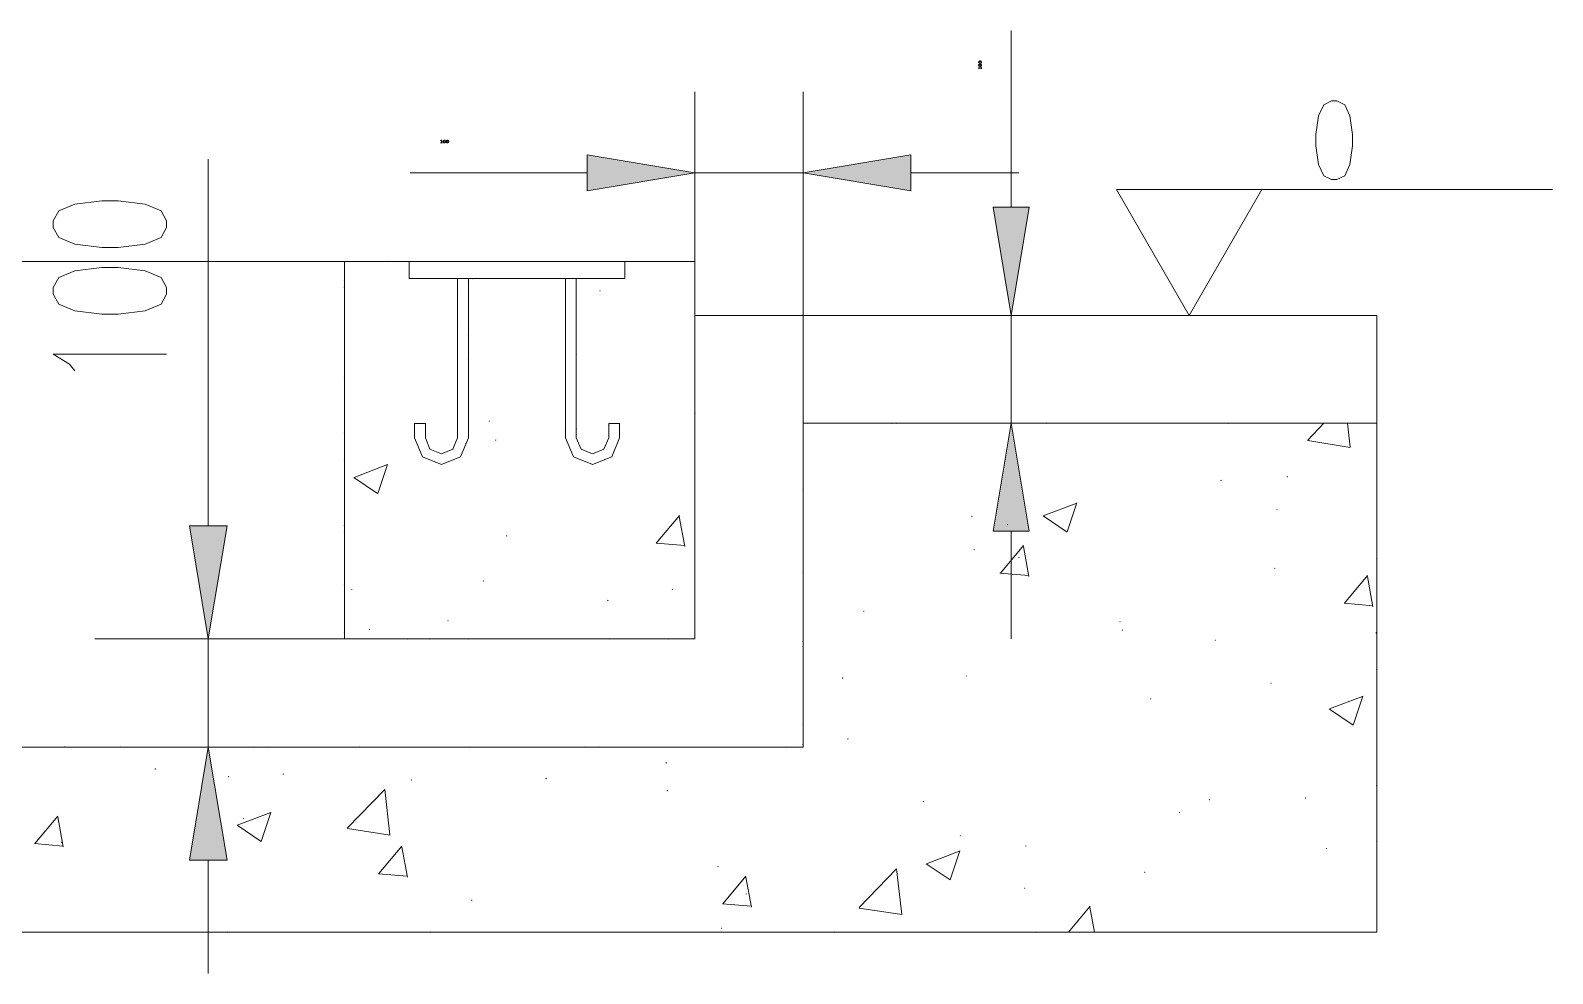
# Model space of a CAD drawing. Header units: millimetres. Extents: x 0 to 414, y 0 to 292.
# Drawn here: x 234.42 to 262.2, y 241.13 to 258.35 of the extents above; entities that cross this region are included whole.
import ezdxf

# ---------------------------------------------------------------- set-up
doc = ezdxf.new("R2010")
doc.units = ezdxf.units.MM

msp = doc.modelspace()

# ---------------------------------------------------------------- hatches: boundary and pattern name
h = msp.add_hatch(color=0)
h.paths.add_polyline_path([(251.781028, 257.767667), (251.7775, 257.753556), (251.759861, 257.7465), (251.74575, 257.7465), (251.735167, 257.753556), (251.724583, 257.764139), (251.728111, 257.781778), (251.74575, 257.788833), (251.759861, 257.788833), (251.770444, 257.785306)])
h.paths.add_polyline_path([(251.728111, 257.767667), (251.735167, 257.757083), (251.74575, 257.753556), (251.759861, 257.753556), (251.770444, 257.757083), (251.7775, 257.767667), (251.770444, 257.77825), (251.759861, 257.781778), (251.74575, 257.781778), (251.735167, 257.77825)])
h = msp.add_hatch(color=0)
h.paths.add_polyline_path([(251.781028, 257.71475), (251.7775, 257.700639), (251.759861, 257.690056), (251.74575, 257.690056), (251.735167, 257.697111), (251.724583, 257.707694), (251.724583, 257.718278), (251.731639, 257.728861), (251.74575, 257.735917), (251.759861, 257.735917), (251.770444, 257.732389)])
h.paths.add_polyline_path([(251.728111, 257.71475), (251.731639, 257.704167), (251.74575, 257.700639), (251.759861, 257.700639), (251.770444, 257.704167), (251.7775, 257.71475), (251.766917, 257.725333), (251.752806, 257.725333), (251.738694, 257.725333)])
h = msp.add_hatch(color=0)
h.dxf.hatch_style = 2
h.paths.add_polyline_path([(251.724583, 257.661833), (251.770444, 257.661833), (251.7775, 257.672417), (251.7775, 257.644194), (251.7775, 257.654778), (251.735167, 257.654778), (251.731639, 257.644194)])
h = msp.add_hatch(color=0)
h.dxf.hatch_style = 2
h.paths.add_polyline_path([(241.927944, 256.345972), (241.927944, 256.300111), (241.938528, 256.293056), (241.906778, 256.293056), (241.917361, 256.293056), (241.920889, 256.335389), (241.906778, 256.338917), (241.917361, 256.342444)])
h = msp.add_hatch(color=0)
h.paths.add_polyline_path([(241.977333, 256.293056), (241.96675, 256.296583), (241.956167, 256.310694), (241.956167, 256.324806), (241.959694, 256.335389), (241.973806, 256.345972), (241.991444, 256.342444), (241.9985, 256.324806), (241.9985, 256.310694), (241.994972, 256.300111)])
h.paths.add_polyline_path([(241.977333, 256.342444), (241.96675, 256.335389), (241.963222, 256.324806), (241.963222, 256.314222), (241.96675, 256.303639), (241.973806, 256.293056), (241.984389, 256.296583), (241.991444, 256.314222), (241.991444, 256.324806), (241.987917, 256.335389)])
h = msp.add_hatch(color=0)
h.paths.add_polyline_path([(242.033778, 256.293056), (242.019667, 256.296583), (242.009083, 256.310694), (242.009083, 256.324806), (242.012611, 256.335389), (242.026722, 256.345972), (242.037306, 256.345972), (242.047889, 256.338917), (242.054944, 256.324806), (242.054944, 256.310694), (242.047889, 256.300111)])
h.paths.add_polyline_path([(242.033778, 256.342444), (242.023194, 256.338917), (242.019667, 256.324806), (242.019667, 256.314222), (242.019667, 256.303639), (242.03025, 256.293056), (242.040833, 256.296583), (242.044361, 256.314222), (242.044361, 256.324806)])
h = msp.add_hatch(color=0)
h.dxf.hatch_style = 2
h.paths.add_polyline_path([(244.580833, 256.077861), (246.549333, 255.749778), (244.580833, 255.421694)])
h = msp.add_hatch(color=0)
h.dxf.hatch_style = 2
h.paths.add_polyline_path([(250.489861, 256.077861), (248.521361, 255.749778), (250.489861, 255.421694)])
h = msp.add_hatch(color=0)
h.dxf.hatch_style = 2
h.paths.add_polyline_path([(251.992694, 255.118306), (252.320778, 253.146278), (252.648861, 255.118306)])
h = msp.add_hatch(color=0)
h.dxf.hatch_style = 2
h.paths.add_polyline_path([(240.943694, 254.117475), (240.930642, 254.130528), (240.943694, 254.143581), (240.956747, 254.130528)])
h = msp.add_hatch(color=0)
h.dxf.hatch_style = 2
h.paths.add_polyline_path([(240.943694, 254.117475), (240.930642, 254.130528), (240.943694, 254.143581), (240.956747, 254.130528)])
h = msp.add_hatch(color=0)
h.dxf.hatch_style = 2
h.paths.add_polyline_path([(240.149944, 253.775281), (240.136892, 253.788333), (240.149944, 253.801386), (240.162997, 253.788333)])
h = msp.add_hatch(color=0)
h.dxf.hatch_style = 2
h.paths.add_polyline_path([(240.149944, 253.775281), (240.136892, 253.788333), (240.149944, 253.801386), (240.162997, 253.788333)])
h = msp.add_hatch(color=0)
h.dxf.hatch_style = 2
h.paths.add_polyline_path([(240.149944, 253.775281), (240.136892, 253.788333), (240.149944, 253.801386), (240.162997, 253.788333)])
h = msp.add_hatch(color=0)
h.dxf.hatch_style = 2
h.paths.add_polyline_path([(240.149944, 253.644753), (240.136892, 253.657806), (240.149944, 253.670858), (240.162997, 253.657806)])
h = msp.add_hatch(color=0)
h.dxf.hatch_style = 2
h.paths.add_polyline_path([(240.149944, 253.644753), (240.136892, 253.657806), (240.149944, 253.670858), (240.162997, 253.657806)])
h = msp.add_hatch(color=0)
h.dxf.hatch_style = 2
h.paths.add_polyline_path([(240.149944, 253.644753), (240.136892, 253.657806), (240.149944, 253.670858), (240.162997, 253.657806)])
h = msp.add_hatch(color=0)
h.dxf.hatch_style = 2
h.paths.add_polyline_path([(242.414778, 253.743531), (242.401725, 253.756583), (242.414778, 253.769636), (242.427831, 253.756583)])
h = msp.add_hatch(color=0)
h.dxf.hatch_style = 2
h.paths.add_polyline_path([(242.414778, 253.743531), (242.401725, 253.756583), (242.414778, 253.769636), (242.427831, 253.756583)])
h = msp.add_hatch(color=0)
h.dxf.hatch_style = 2
h.paths.add_polyline_path([(242.495917, 253.803503), (242.482864, 253.816556), (242.495917, 253.829608), (242.508969, 253.816556)])
h = msp.add_hatch(color=0)
h.dxf.hatch_style = 2
h.paths.add_polyline_path([(244.467944, 253.803503), (244.454892, 253.816556), (244.467944, 253.829608), (244.480997, 253.816556)])
h = msp.add_hatch(color=0)
h.dxf.hatch_style = 2
h.paths.add_polyline_path([(244.467944, 253.803503), (244.454892, 253.816556), (244.467944, 253.829608), (244.480997, 253.816556)])
h = msp.add_hatch(color=0)
h.dxf.hatch_style = 2
h.paths.add_polyline_path([(242.217222, 253.591836), (242.204169, 253.604889), (242.217222, 253.617942), (242.230275, 253.604889)])
h = msp.add_hatch(color=0)
h.dxf.hatch_style = 2
h.paths.add_polyline_path([(244.817194, 253.581253), (244.804142, 253.594306), (244.817194, 253.607358), (244.830247, 253.594306)])
h = msp.add_hatch(color=0)
h.dxf.hatch_style = 2
h.paths.add_polyline_path([(242.217222, 252.953308), (242.204169, 252.966361), (242.217222, 252.979414), (242.230275, 252.966361)])
h = msp.add_hatch(color=0)
h.dxf.hatch_style = 2
h.paths.add_polyline_path([(242.414778, 252.773392), (242.401725, 252.786444), (242.414778, 252.799497), (242.427831, 252.786444)])
h = msp.add_hatch(color=0)
h.dxf.hatch_style = 2
h.paths.add_polyline_path([(242.414778, 252.773392), (242.401725, 252.786444), (242.414778, 252.799497), (242.427831, 252.786444)])
h = msp.add_hatch(color=0)
h.dxf.hatch_style = 2
h.paths.add_polyline_path([(242.414778, 252.773392), (242.401725, 252.786444), (242.414778, 252.799497), (242.427831, 252.786444)])
h = msp.add_hatch(color=0)
h.dxf.hatch_style = 2
h.paths.add_polyline_path([(242.414778, 252.332419), (242.401725, 252.345472), (242.414778, 252.358525), (242.427831, 252.345472)])
h = msp.add_hatch(color=0)
h.dxf.hatch_style = 2
h.paths.add_polyline_path([(242.414778, 252.332419), (242.401725, 252.345472), (242.414778, 252.358525), (242.427831, 252.345472)])
h = msp.add_hatch(color=0)
h.dxf.hatch_style = 2
h.paths.add_polyline_path([(242.414778, 252.332419), (242.401725, 252.345472), (242.414778, 252.358525), (242.427831, 252.345472)])
h = msp.add_hatch(color=0)
h.dxf.hatch_style = 2
h.paths.add_polyline_path([(244.383278, 252.420614), (244.370225, 252.433667), (244.383278, 252.446719), (244.396331, 252.433667)])
h = msp.add_hatch(color=0)
h.dxf.hatch_style = 2
h.paths.add_polyline_path([(244.383278, 252.420614), (244.370225, 252.433667), (244.383278, 252.446719), (244.396331, 252.433667)])
h = msp.add_hatch(color=0)
h.dxf.hatch_style = 2
h.paths.add_polyline_path([(244.383278, 252.420614), (244.370225, 252.433667), (244.383278, 252.446719), (244.396331, 252.433667)])
h = msp.add_hatch(color=0)
h.dxf.hatch_style = 2
h.paths.add_polyline_path([(240.149944, 252.004336), (240.136892, 252.017389), (240.149944, 252.030442), (240.162997, 252.017389)])
h = msp.add_hatch(color=0)
h.dxf.hatch_style = 2
h.paths.add_polyline_path([(240.149944, 252.004336), (240.136892, 252.017389), (240.149944, 252.030442), (240.162997, 252.017389)])
h = msp.add_hatch(color=0)
h.dxf.hatch_style = 2
h.paths.add_polyline_path([(242.795778, 251.203531), (242.782725, 251.216583), (242.795778, 251.229636), (242.808831, 251.216583)])
h = msp.add_hatch(color=0)
h.dxf.hatch_style = 2
h.paths.add_polyline_path([(244.975944, 251.129447), (244.962892, 251.1425), (244.975944, 251.155553), (244.988997, 251.1425)])
h = msp.add_hatch(color=0)
h.dxf.hatch_style = 2
h.paths.add_polyline_path([(245.1735, 251.154142), (245.160447, 251.167194), (245.1735, 251.180247), (245.186553, 251.167194)])
h = msp.add_hatch(color=0)
h.dxf.hatch_style = 2
h.paths.add_polyline_path([(245.1735, 251.154142), (245.160447, 251.167194), (245.1735, 251.180247), (245.186553, 251.167194)])
h = msp.add_hatch(color=0)
h.dxf.hatch_style = 2
h.paths.add_polyline_path([(246.549333, 251.337586), (246.536281, 251.350639), (246.549333, 251.363692), (246.562386, 251.350639)])
h = msp.add_hatch(color=0)
h.dxf.hatch_style = 2
h.paths.add_polyline_path([(248.609556, 251.164725), (248.596503, 251.177778), (248.609556, 251.190831), (248.622608, 251.177778)])
h = msp.add_hatch(color=0)
h.dxf.hatch_style = 2
h.paths.add_polyline_path([(248.609556, 251.164725), (248.596503, 251.177778), (248.609556, 251.190831), (248.622608, 251.177778)])
h = msp.add_hatch(color=0)
h.dxf.hatch_style = 2
h.paths.add_polyline_path([(248.609556, 251.164725), (248.596503, 251.177778), (248.609556, 251.190831), (248.622608, 251.177778)])
h = msp.add_hatch(color=0)
h.dxf.hatch_style = 2
h.paths.add_polyline_path([(250.130028, 251.164725), (250.116975, 251.177778), (250.130028, 251.190831), (250.143081, 251.177778)])
h = msp.add_hatch(color=0)
h.dxf.hatch_style = 2
h.paths.add_polyline_path([(250.130028, 251.164725), (250.116975, 251.177778), (250.130028, 251.190831), (250.143081, 251.177778)])
h = msp.add_hatch(color=0)
h.dxf.hatch_style = 2
h.paths.add_polyline_path([(250.232333, 251.164725), (250.219281, 251.177778), (250.232333, 251.190831), (250.245386, 251.177778)])
h = msp.add_hatch(color=0)
h.dxf.hatch_style = 2
h.paths.add_polyline_path([(250.232333, 251.164725), (250.219281, 251.177778), (250.232333, 251.190831), (250.245386, 251.177778)])
h = msp.add_hatch(color=0)
h.dxf.hatch_style = 2
h.paths.add_polyline_path([(250.232333, 251.164725), (250.219281, 251.177778), (250.232333, 251.190831), (250.245386, 251.177778)])
h = msp.add_hatch(color=0)
h.dxf.hatch_style = 2
h.paths.add_polyline_path([(251.992694, 249.209278), (252.320778, 251.177778), (252.648861, 249.209278)])
h = msp.add_hatch(color=0)
h.dxf.hatch_style = 2
h.paths.add_polyline_path([(252.973417, 251.164725), (252.960364, 251.177778), (252.973417, 251.190831), (252.986469, 251.177778)])
h = msp.add_hatch(color=0)
h.dxf.hatch_style = 2
h.paths.add_polyline_path([(252.973417, 251.164725), (252.960364, 251.177778), (252.973417, 251.190831), (252.986469, 251.177778)])
h = msp.add_hatch(color=0)
h.dxf.hatch_style = 2
h.paths.add_polyline_path([(252.973417, 251.164725), (252.960364, 251.177778), (252.973417, 251.190831), (252.986469, 251.177778)])
h = msp.add_hatch(color=0)
h.dxf.hatch_style = 2
h.paths.add_polyline_path([(253.820083, 251.164725), (253.807031, 251.177778), (253.820083, 251.190831), (253.833136, 251.177778)])
h = msp.add_hatch(color=0)
h.dxf.hatch_style = 2
h.paths.add_polyline_path([(256.293056, 251.164725), (256.280003, 251.177778), (256.293056, 251.190831), (256.306108, 251.177778)])
h = msp.add_hatch(color=0)
h.dxf.hatch_style = 2
h.paths.add_polyline_path([(256.293056, 251.164725), (256.280003, 251.177778), (256.293056, 251.190831), (256.306108, 251.177778)])
h = msp.add_hatch(color=0)
h.dxf.hatch_style = 2
h.paths.add_polyline_path([(256.293056, 251.164725), (256.280003, 251.177778), (256.293056, 251.190831), (256.306108, 251.177778)])
h = msp.add_hatch(color=0)
h.dxf.hatch_style = 2
h.paths.add_polyline_path([(257.337278, 251.164725), (257.324225, 251.177778), (257.337278, 251.190831), (257.350331, 251.177778)])
h = msp.add_hatch(color=0)
h.dxf.hatch_style = 2
h.paths.add_polyline_path([(257.337278, 251.164725), (257.324225, 251.177778), (257.337278, 251.190831), (257.350331, 251.177778)])
h = msp.add_hatch(color=0)
h.dxf.hatch_style = 2
h.paths.add_polyline_path([(257.337278, 251.164725), (257.324225, 251.177778), (257.337278, 251.190831), (257.350331, 251.177778)])
h = msp.add_hatch(color=0)
h.dxf.hatch_style = 2
h.paths.add_polyline_path([(240.149944, 250.995392), (240.136892, 251.008444), (240.149944, 251.021497), (240.162997, 251.008444)])
h = msp.add_hatch(color=0)
h.dxf.hatch_style = 2
h.paths.add_polyline_path([(240.149944, 250.995392), (240.136892, 251.008444), (240.149944, 251.021497), (240.162997, 251.008444)])
h = msp.add_hatch(color=0)
h.dxf.hatch_style = 2
h.paths.add_polyline_path([(240.149944, 250.995392), (240.136892, 251.008444), (240.149944, 251.021497), (240.162997, 251.008444)])
h = msp.add_hatch(color=0)
h.dxf.hatch_style = 2
h.paths.add_polyline_path([(242.414778, 250.910725), (242.401725, 250.923778), (242.414778, 250.936831), (242.427831, 250.923778)])
h = msp.add_hatch(color=0)
h.dxf.hatch_style = 2
h.paths.add_polyline_path([(242.414778, 250.910725), (242.401725, 250.923778), (242.414778, 250.936831), (242.427831, 250.923778)])
h = msp.add_hatch(color=0)
h.dxf.hatch_style = 2
h.paths.add_polyline_path([(242.912194, 250.857808), (242.899142, 250.870861), (242.912194, 250.883914), (242.925247, 250.870861)])
h = msp.add_hatch(color=0)
h.dxf.hatch_style = 2
h.paths.add_polyline_path([(244.185722, 251.027142), (244.172669, 251.040194), (244.185722, 251.053247), (244.198775, 251.040194)])
h = msp.add_hatch(color=0)
h.dxf.hatch_style = 2
h.paths.add_polyline_path([(244.383278, 251.076531), (244.370225, 251.089583), (244.383278, 251.102636), (244.396331, 251.089583)])
h = msp.add_hatch(color=0)
h.dxf.hatch_style = 2
h.paths.add_polyline_path([(244.383278, 251.076531), (244.370225, 251.089583), (244.383278, 251.102636), (244.396331, 251.089583)])
h = msp.add_hatch(color=0)
h.dxf.hatch_style = 2
h.paths.add_polyline_path([(244.383278, 251.076531), (244.370225, 251.089583), (244.383278, 251.102636), (244.396331, 251.089583)])
h = msp.add_hatch(color=0)
h.dxf.hatch_style = 2
h.paths.add_polyline_path([(244.383278, 251.051836), (244.370225, 251.064889), (244.383278, 251.077942), (244.396331, 251.064889)])
h = msp.add_hatch(color=0)
h.dxf.hatch_style = 2
h.paths.add_polyline_path([(244.383278, 251.051836), (244.370225, 251.064889), (244.383278, 251.077942), (244.396331, 251.064889)])
h = msp.add_hatch(color=0)
h.dxf.hatch_style = 2
h.paths.add_polyline_path([(244.383278, 250.967169), (244.370225, 250.980222), (244.383278, 250.993275), (244.396331, 250.980222)])
h = msp.add_hatch(color=0)
h.dxf.hatch_style = 2
h.paths.add_polyline_path([(244.383278, 250.967169), (244.370225, 250.980222), (244.383278, 250.993275), (244.396331, 250.980222)])
h = msp.add_hatch(color=0)
h.dxf.hatch_style = 2
h.paths.add_polyline_path([(244.383278, 250.967169), (244.370225, 250.980222), (244.383278, 250.993275), (244.396331, 250.980222)])
h = msp.add_hatch(color=0)
h.dxf.hatch_style = 2
h.paths.add_polyline_path([(241.52225, 250.674364), (241.509197, 250.687417), (241.52225, 250.700469), (241.535303, 250.687417)])
h = msp.add_hatch(color=0)
h.dxf.hatch_style = 2
h.paths.add_polyline_path([(241.52225, 250.674364), (241.509197, 250.687417), (241.52225, 250.700469), (241.535303, 250.687417)])
h = msp.add_hatch(color=0)
h.dxf.hatch_style = 2
h.paths.add_polyline_path([(241.709222, 250.699058), (241.696169, 250.712111), (241.709222, 250.725164), (241.722275, 250.712111)])
h = msp.add_hatch(color=0)
h.dxf.hatch_style = 2
h.paths.add_polyline_path([(242.129028, 250.692003), (242.115975, 250.705056), (242.129028, 250.718108), (242.142081, 250.705056)])
h = msp.add_hatch(color=0)
h.dxf.hatch_style = 2
h.paths.add_polyline_path([(242.129028, 250.692003), (242.115975, 250.705056), (242.129028, 250.718108), (242.142081, 250.705056)])
h = msp.add_hatch(color=0)
h.dxf.hatch_style = 2
h.paths.add_polyline_path([(242.132556, 250.692003), (242.119503, 250.705056), (242.132556, 250.718108), (242.145608, 250.705056)])
h = msp.add_hatch(color=0)
h.dxf.hatch_style = 2
h.paths.add_polyline_path([(242.15725, 250.759031), (242.144197, 250.772083), (242.15725, 250.785136), (242.170303, 250.772083)])
h = msp.add_hatch(color=0)
h.dxf.hatch_style = 2
h.paths.add_polyline_path([(242.15725, 250.759031), (242.144197, 250.772083), (242.15725, 250.785136), (242.170303, 250.772083)])
h = msp.add_hatch(color=0)
h.dxf.hatch_style = 2
h.paths.add_polyline_path([(242.365389, 250.787253), (242.352336, 250.800306), (242.365389, 250.813358), (242.378442, 250.800306)])
h = msp.add_hatch(color=0)
h.dxf.hatch_style = 2
h.paths.add_polyline_path([(245.064139, 250.642614), (245.051086, 250.655667), (245.064139, 250.668719), (245.077192, 250.655667)])
h = msp.add_hatch(color=0)
h.dxf.hatch_style = 2
h.paths.add_polyline_path([(245.064139, 250.642614), (245.051086, 250.655667), (245.064139, 250.668719), (245.077192, 250.655667)])
h = msp.add_hatch(color=0)
h.dxf.hatch_style = 2
h.paths.add_polyline_path([(245.064139, 250.642614), (245.051086, 250.655667), (245.064139, 250.668719), (245.077192, 250.655667)])
h = msp.add_hatch(color=0)
h.dxf.hatch_style = 2
h.paths.add_polyline_path([(240.149944, 250.494447), (240.136892, 250.5075), (240.149944, 250.520553), (240.162997, 250.5075)])
h = msp.add_hatch(color=0)
h.dxf.hatch_style = 2
h.paths.add_polyline_path([(241.818583, 250.452114), (241.805531, 250.465167), (241.818583, 250.478219), (241.831636, 250.465167)])
h = msp.add_hatch(color=0)
h.dxf.hatch_style = 2
h.paths.add_polyline_path([(244.898333, 250.497975), (244.885281, 250.511028), (244.898333, 250.524081), (244.911386, 250.511028)])
h = msp.add_hatch(color=0)
h.dxf.hatch_style = 2
h.paths.add_polyline_path([(244.898333, 250.497975), (244.885281, 250.511028), (244.898333, 250.524081), (244.911386, 250.511028)])
h = msp.add_hatch(color=0)
h.dxf.hatch_style = 2
h.paths.add_polyline_path([(244.898333, 250.497975), (244.885281, 250.511028), (244.898333, 250.524081), (244.911386, 250.511028)])
h = msp.add_hatch(color=0)
h.dxf.hatch_style = 2
h.paths.add_polyline_path([(256.151944, 250.120503), (256.138892, 250.133556), (256.151944, 250.146608), (256.164997, 250.133556)])
h = msp.add_hatch(color=0)
h.dxf.hatch_style = 2
h.paths.add_polyline_path([(257.358444, 250.187531), (257.345392, 250.200583), (257.358444, 250.213636), (257.371497, 250.200583)])
h = msp.add_hatch(color=0)
h.dxf.hatch_style = 2
h.paths.add_polyline_path([(248.521361, 249.930003), (248.508308, 249.943056), (248.521361, 249.956108), (248.534414, 249.943056)])
h = msp.add_hatch(color=0)
h.dxf.hatch_style = 2
h.paths.add_polyline_path([(251.604639, 249.464336), (251.591586, 249.477389), (251.604639, 249.490442), (251.617692, 249.477389)])
h = msp.add_hatch(color=0)
h.dxf.hatch_style = 2
h.paths.add_polyline_path([(257.171472, 249.584281), (257.158419, 249.597333), (257.171472, 249.610386), (257.184525, 249.597333)])
h = msp.add_hatch(color=0)
h.dxf.hatch_style = 2
h.paths.add_polyline_path([(237.320667, 249.308056), (237.662861, 247.240778), (238.008583, 249.308056)])
h = msp.add_hatch(color=0)
h.dxf.hatch_style = 2
h.paths.add_polyline_path([(240.149944, 249.295003), (240.136892, 249.308056), (240.149944, 249.321108), (240.162997, 249.308056)])
h = msp.add_hatch(color=0)
h.dxf.hatch_style = 2
h.paths.add_polyline_path([(240.149944, 249.295003), (240.136892, 249.308056), (240.149944, 249.321108), (240.162997, 249.308056)])
h = msp.add_hatch(color=0)
h.dxf.hatch_style = 2
h.paths.add_polyline_path([(240.149944, 249.295003), (240.136892, 249.308056), (240.149944, 249.321108), (240.162997, 249.308056)])
h = msp.add_hatch(color=0)
h.dxf.hatch_style = 2
h.paths.add_polyline_path([(252.25375, 249.312642), (252.240697, 249.325694), (252.25375, 249.338747), (252.266803, 249.325694)])
h = msp.add_hatch(color=0)
h.dxf.hatch_style = 2
h.paths.add_polyline_path([(240.149944, 249.171531), (240.136892, 249.184583), (240.149944, 249.197636), (240.162997, 249.184583)])
h = msp.add_hatch(color=0)
h.dxf.hatch_style = 2
h.paths.add_polyline_path([(240.149944, 249.171531), (240.136892, 249.184583), (240.149944, 249.197636), (240.162997, 249.184583)])
h = msp.add_hatch(color=0)
h.dxf.hatch_style = 2
h.paths.add_polyline_path([(243.113278, 249.108031), (243.100225, 249.121083), (243.113278, 249.134136), (243.126331, 249.121083)])
h = msp.add_hatch(color=0)
h.dxf.hatch_style = 2
h.paths.add_polyline_path([(251.643444, 248.857558), (251.630392, 248.870611), (251.643444, 248.883664), (251.656497, 248.870611)])
h = msp.add_hatch(color=0)
h.dxf.hatch_style = 2
h.paths.add_polyline_path([(252.461889, 248.712919), (252.448836, 248.725972), (252.461889, 248.739025), (252.474942, 248.725972)])
h = msp.add_hatch(color=0)
h.dxf.hatch_style = 2
h.paths.add_polyline_path([(258.991806, 248.691753), (258.978753, 248.704806), (258.991806, 248.717858), (259.004858, 248.704806)])
h = msp.add_hatch(color=0)
h.dxf.hatch_style = 2
h.paths.add_polyline_path([(258.991806, 248.691753), (258.978753, 248.704806), (258.991806, 248.717858), (259.004858, 248.704806)])
h = msp.add_hatch(color=0)
h.dxf.hatch_style = 2
h.paths.add_polyline_path([(248.521361, 248.444808), (248.508308, 248.457861), (248.521361, 248.470914), (248.534414, 248.457861)])
h = msp.add_hatch(color=0)
h.dxf.hatch_style = 2
h.paths.add_polyline_path([(248.521361, 248.444808), (248.508308, 248.457861), (248.521361, 248.470914), (248.534414, 248.457861)])
h = msp.add_hatch(color=0)
h.dxf.hatch_style = 2
h.paths.add_polyline_path([(257.132667, 248.515364), (257.119614, 248.528417), (257.132667, 248.541469), (257.145719, 248.528417)])
h = msp.add_hatch(color=0)
h.dxf.hatch_style = 2
h.paths.add_polyline_path([(240.149944, 248.215503), (240.136892, 248.228556), (240.149944, 248.241608), (240.162997, 248.228556)])
h = msp.add_hatch(color=0)
h.dxf.hatch_style = 2
h.paths.add_polyline_path([(240.287528, 248.127308), (240.274475, 248.140361), (240.287528, 248.153414), (240.300581, 248.140361)])
h = msp.add_hatch(color=0)
h.dxf.hatch_style = 2
h.paths.add_polyline_path([(242.689944, 248.286058), (242.676892, 248.299111), (242.689944, 248.312164), (242.702997, 248.299111)])
h = msp.add_hatch(color=0)
h.dxf.hatch_style = 2
h.paths.add_polyline_path([(246.136583, 248.130836), (246.123531, 248.143889), (246.136583, 248.156942), (246.149636, 248.143889)])
h = msp.add_hatch(color=0)
h.dxf.hatch_style = 2
h.paths.add_polyline_path([(244.958306, 247.929753), (244.945253, 247.942806), (244.958306, 247.955858), (244.971358, 247.942806)])
h = msp.add_hatch(color=0)
h.dxf.hatch_style = 2
h.paths.add_polyline_path([(242.040833, 247.559336), (242.027781, 247.572389), (242.040833, 247.585442), (242.053886, 247.572389)])
h = msp.add_hatch(color=0)
h.dxf.hatch_style = 2
h.paths.add_polyline_path([(249.632611, 247.732197), (249.619558, 247.74525), (249.632611, 247.758303), (249.645664, 247.74525)])
h = msp.add_hatch(color=0)
h.dxf.hatch_style = 2
h.paths.add_polyline_path([(254.306917, 247.538169), (254.293864, 247.551222), (254.306917, 247.564275), (254.319969, 247.551222)])
h = msp.add_hatch(color=0)
h.dxf.hatch_style = 2
h.paths.add_polyline_path([(240.149944, 247.344142), (240.136892, 247.357194), (240.149944, 247.370247), (240.162997, 247.357194)])
h = msp.add_hatch(color=0)
h.dxf.hatch_style = 2
h.paths.add_polyline_path([(240.608556, 247.404114), (240.595503, 247.417167), (240.608556, 247.430219), (240.621608, 247.417167)])
h = msp.add_hatch(color=0)
h.dxf.hatch_style = 2
h.paths.add_polyline_path([(254.34925, 247.390003), (254.336197, 247.403056), (254.34925, 247.416108), (254.362303, 247.403056)])
h = msp.add_hatch(color=0)
h.dxf.hatch_style = 2
h.paths.add_polyline_path([(258.981222, 247.340614), (258.968169, 247.353667), (258.981222, 247.366719), (258.994275, 247.353667)])
h = msp.add_hatch(color=0)
h.dxf.hatch_style = 2
h.paths.add_polyline_path([(258.991806, 247.330031), (258.978753, 247.343083), (258.991806, 247.356136), (259.004858, 247.343083)])
h = msp.add_hatch(color=0)
h.dxf.hatch_style = 2
h.paths.add_polyline_path([(241.303528, 247.227725), (241.290475, 247.240778), (241.303528, 247.253831), (241.316581, 247.240778)])
h = msp.add_hatch(color=0)
h.dxf.hatch_style = 2
h.paths.add_polyline_path([(241.303528, 247.227725), (241.290475, 247.240778), (241.303528, 247.253831), (241.316581, 247.240778)])
h = msp.add_hatch(color=0)
h.dxf.hatch_style = 2
h.paths.add_polyline_path([(241.702167, 247.227725), (241.689114, 247.240778), (241.702167, 247.253831), (241.715219, 247.240778)])
h = msp.add_hatch(color=0)
h.dxf.hatch_style = 2
h.paths.add_polyline_path([(242.407722, 247.227725), (242.394669, 247.240778), (242.407722, 247.253831), (242.420775, 247.240778)])
h = msp.add_hatch(color=0)
h.dxf.hatch_style = 2
h.paths.add_polyline_path([(242.407722, 247.227725), (242.394669, 247.240778), (242.407722, 247.253831), (242.420775, 247.240778)])
h = msp.add_hatch(color=0)
h.dxf.hatch_style = 2
h.paths.add_polyline_path([(244.997111, 247.227725), (244.984058, 247.240778), (244.997111, 247.253831), (245.010164, 247.240778)])
h = msp.add_hatch(color=0)
h.dxf.hatch_style = 2
h.paths.add_polyline_path([(244.997111, 247.227725), (244.984058, 247.240778), (244.997111, 247.253831), (245.010164, 247.240778)])
h = msp.add_hatch(color=0)
h.dxf.hatch_style = 2
h.paths.add_polyline_path([(244.997111, 247.227725), (244.984058, 247.240778), (244.997111, 247.253831), (245.010164, 247.240778)])
h = msp.add_hatch(color=0)
h.dxf.hatch_style = 2
h.paths.add_polyline_path([(246.066028, 247.227725), (246.052975, 247.240778), (246.066028, 247.253831), (246.079081, 247.240778)])
h = msp.add_hatch(color=0)
h.dxf.hatch_style = 2
h.paths.add_polyline_path([(248.521361, 247.178336), (248.508308, 247.191389), (248.521361, 247.204442), (248.534414, 247.191389)])
h = msp.add_hatch(color=0)
h.dxf.hatch_style = 2
h.paths.add_polyline_path([(248.521361, 247.097197), (248.508308, 247.11025), (248.521361, 247.123303), (248.534414, 247.11025)])
h = msp.add_hatch(color=0)
h.dxf.hatch_style = 2
h.paths.add_polyline_path([(256.046111, 247.206558), (256.033058, 247.219611), (256.046111, 247.232664), (256.059164, 247.219611)])
h = msp.add_hatch(color=0)
h.dxf.hatch_style = 2
h.paths.add_polyline_path([(249.244556, 246.515114), (249.231503, 246.528167), (249.244556, 246.541219), (249.257608, 246.528167)])
h = msp.add_hatch(color=0)
h.dxf.hatch_style = 2
h.paths.add_polyline_path([(251.498806, 246.550392), (251.485753, 246.563444), (251.498806, 246.576497), (251.511858, 246.563444)])
h = msp.add_hatch(color=0)
h.dxf.hatch_style = 2
h.paths.add_polyline_path([(257.062111, 246.419864), (257.049058, 246.432917), (257.062111, 246.445969), (257.075164, 246.432917)])
h = msp.add_hatch(color=0)
h.dxf.hatch_style = 2
h.paths.add_polyline_path([(258.991806, 246.673864), (258.978753, 246.686917), (258.991806, 246.699969), (259.004858, 246.686917)])
h = msp.add_hatch(color=0)
h.dxf.hatch_style = 2
h.paths.add_polyline_path([(258.991806, 246.673864), (258.978753, 246.686917), (258.991806, 246.699969), (259.004858, 246.686917)])
h = msp.add_hatch(color=0)
h.dxf.hatch_style = 2
h.paths.add_polyline_path([(254.867833, 246.134114), (254.854781, 246.147167), (254.867833, 246.160219), (254.880886, 246.147167)])
h = msp.add_hatch(color=0)
h.dxf.hatch_style = 2
h.paths.add_polyline_path([(248.521361, 245.664919), (248.508308, 245.677972), (248.521361, 245.691025), (248.534414, 245.677972)])
h = msp.add_hatch(color=0)
h.dxf.hatch_style = 2
h.paths.add_polyline_path([(248.521361, 245.664919), (248.508308, 245.677972), (248.521361, 245.691025), (248.534414, 245.677972)])
h = msp.add_hatch(color=0)
h.dxf.hatch_style = 2
h.paths.add_polyline_path([(248.521361, 245.298031), (248.508308, 245.311083), (248.521361, 245.324136), (248.534414, 245.311083)])
h = msp.add_hatch(color=0)
h.dxf.hatch_style = 2
h.paths.add_polyline_path([(249.339806, 245.403864), (249.326753, 245.416917), (249.339806, 245.429969), (249.352858, 245.416917)])
h = msp.add_hatch(color=0)
h.dxf.hatch_style = 2
h.paths.add_polyline_path([(235.04525, 245.255697), (235.032197, 245.26875), (235.04525, 245.281803), (235.058303, 245.26875)])
h = msp.add_hatch(color=0)
h.dxf.hatch_style = 2
h.paths.add_polyline_path([(235.04525, 245.255697), (235.032197, 245.26875), (235.04525, 245.281803), (235.058303, 245.26875)])
h = msp.add_hatch(color=0)
h.dxf.hatch_style = 2
h.paths.add_polyline_path([(236.068306, 245.255697), (236.055253, 245.26875), (236.068306, 245.281803), (236.081358, 245.26875)])
h = msp.add_hatch(color=0)
h.dxf.hatch_style = 2
h.paths.add_polyline_path([(236.068306, 245.255697), (236.055253, 245.26875), (236.068306, 245.281803), (236.081358, 245.26875)])
h = msp.add_hatch(color=0)
h.dxf.hatch_style = 2
h.paths.add_polyline_path([(237.320667, 243.201472), (237.662861, 245.26875), (238.008583, 243.201472)])
h = msp.add_hatch(color=0)
h.dxf.hatch_style = 2
h.paths.add_polyline_path([(238.491889, 245.255697), (238.478836, 245.26875), (238.491889, 245.281803), (238.504942, 245.26875)])
h = msp.add_hatch(color=0)
h.dxf.hatch_style = 2
h.paths.add_polyline_path([(238.738833, 245.255697), (238.725781, 245.26875), (238.738833, 245.281803), (238.751886, 245.26875)])
h = msp.add_hatch(color=0)
h.dxf.hatch_style = 2
h.paths.add_polyline_path([(240.432167, 245.255697), (240.419114, 245.26875), (240.432167, 245.281803), (240.445219, 245.26875)])
h = msp.add_hatch(color=0)
h.dxf.hatch_style = 2
h.paths.add_polyline_path([(240.432167, 245.255697), (240.419114, 245.26875), (240.432167, 245.281803), (240.445219, 245.26875)])
h = msp.add_hatch(color=0)
h.dxf.hatch_style = 2
h.paths.add_polyline_path([(242.428889, 245.255697), (242.415836, 245.26875), (242.428889, 245.281803), (242.441942, 245.26875)])
h = msp.add_hatch(color=0)
h.dxf.hatch_style = 2
h.paths.add_polyline_path([(244.556139, 245.255697), (244.543086, 245.26875), (244.556139, 245.281803), (244.569192, 245.26875)])
h = msp.add_hatch(color=0)
h.dxf.hatch_style = 2
h.paths.add_polyline_path([(244.556139, 245.255697), (244.543086, 245.26875), (244.556139, 245.281803), (244.569192, 245.26875)])
h = msp.add_hatch(color=0)
h.dxf.hatch_style = 2
h.paths.add_polyline_path([(244.796028, 245.255697), (244.782975, 245.26875), (244.796028, 245.281803), (244.809081, 245.26875)])
h = msp.add_hatch(color=0)
h.dxf.hatch_style = 2
h.paths.add_polyline_path([(244.796028, 245.255697), (244.782975, 245.26875), (244.796028, 245.281803), (244.809081, 245.26875)])
h = msp.add_hatch(color=0)
h.dxf.hatch_style = 2
h.paths.add_polyline_path([(248.214444, 245.255697), (248.201392, 245.26875), (248.214444, 245.281803), (248.227497, 245.26875)])
h = msp.add_hatch(color=0)
h.dxf.hatch_style = 2
h.paths.add_polyline_path([(248.214444, 245.255697), (248.201392, 245.26875), (248.214444, 245.281803), (248.227497, 245.26875)])
h = msp.add_hatch(color=0)
h.dxf.hatch_style = 2
h.paths.add_polyline_path([(236.699778, 244.853531), (236.686725, 244.866583), (236.699778, 244.879636), (236.712831, 244.866583)])
h = msp.add_hatch(color=0)
h.dxf.hatch_style = 2
h.paths.add_polyline_path([(239.035167, 244.761808), (239.022114, 244.774861), (239.035167, 244.787914), (239.048219, 244.774861)])
h = msp.add_hatch(color=0)
h.dxf.hatch_style = 2
h.paths.add_polyline_path([(246.023694, 244.966419), (246.010642, 244.979472), (246.023694, 244.992525), (246.036747, 244.979472)])
h = msp.add_hatch(color=0)
h.dxf.hatch_style = 2
h.paths.add_polyline_path([(238.036806, 244.715947), (238.023753, 244.729), (238.036806, 244.742053), (238.049858, 244.729)])
h = msp.add_hatch(color=0)
h.dxf.hatch_style = 2
h.paths.add_polyline_path([(241.374083, 244.655975), (241.361031, 244.669028), (241.374083, 244.682081), (241.387136, 244.669028)])
h = msp.add_hatch(color=0)
h.dxf.hatch_style = 2
h.paths.add_polyline_path([(243.832944, 244.680669), (243.819892, 244.693722), (243.832944, 244.706775), (243.845997, 244.693722)])
h = msp.add_hatch(color=0)
h.dxf.hatch_style = 2
h.paths.add_polyline_path([(246.044861, 244.458419), (246.031808, 244.471472), (246.044861, 244.484525), (246.057914, 244.471472)])
h = msp.add_hatch(color=0)
h.dxf.hatch_style = 2
h.paths.add_polyline_path([(258.991806, 244.550142), (258.978753, 244.563194), (258.991806, 244.576247), (259.004858, 244.563194)])
h = msp.add_hatch(color=0)
h.dxf.hatch_style = 2
h.paths.add_polyline_path([(250.719167, 244.260864), (250.706114, 244.273917), (250.719167, 244.286969), (250.732219, 244.273917)])
h = msp.add_hatch(color=0)
h.dxf.hatch_style = 2
h.paths.add_polyline_path([(255.940278, 244.292614), (255.927225, 244.305667), (255.940278, 244.318719), (255.953331, 244.305667)])
h = msp.add_hatch(color=0)
h.dxf.hatch_style = 2
h.paths.add_polyline_path([(257.693583, 244.327892), (257.680531, 244.340944), (257.693583, 244.353997), (257.706636, 244.340944)])
h = msp.add_hatch(color=0)
h.dxf.hatch_style = 2
h.paths.add_polyline_path([(238.304917, 243.950419), (238.291864, 243.963472), (238.304917, 243.976525), (238.317969, 243.963472)])
h = msp.add_hatch(color=0)
h.dxf.hatch_style = 2
h.paths.add_polyline_path([(255.393472, 244.063308), (255.380419, 244.076361), (255.393472, 244.089414), (255.406525, 244.076361)])
h = msp.add_hatch(color=0)
h.dxf.hatch_style = 2
h.paths.add_polyline_path([(251.392972, 243.636447), (251.379919, 243.6495), (251.392972, 243.662553), (251.406025, 243.6495)])
h = msp.add_hatch(color=0)
h.dxf.hatch_style = 2
h.paths.add_polyline_path([(234.988806, 243.516503), (234.975753, 243.529556), (234.988806, 243.542608), (235.001858, 243.529556)])
h = msp.add_hatch(color=0)
h.dxf.hatch_style = 2
h.paths.add_polyline_path([(252.588889, 243.449475), (252.575836, 243.462528), (252.588889, 243.475581), (252.601942, 243.462528)])
h = msp.add_hatch(color=0)
h.dxf.hatch_style = 2
h.paths.add_polyline_path([(258.074583, 243.403614), (258.061531, 243.416667), (258.074583, 243.429719), (258.087636, 243.416667)])
h = msp.add_hatch(color=0)
h.dxf.hatch_style = 2
h.paths.add_polyline_path([(258.991806, 243.527086), (258.978753, 243.540139), (258.991806, 243.553192), (259.004858, 243.540139)])
h = msp.add_hatch(color=0)
h.dxf.hatch_style = 2
h.paths.add_polyline_path([(246.969139, 243.075531), (246.956086, 243.088583), (246.969139, 243.101636), (246.982192, 243.088583)])
h = msp.add_hatch(color=0)
h.dxf.hatch_style = 2
h.paths.add_polyline_path([(254.758472, 242.969697), (254.745419, 242.98275), (254.758472, 242.995803), (254.771525, 242.98275)])
h = msp.add_hatch(color=0)
h.dxf.hatch_style = 2
h.paths.add_polyline_path([(247.484194, 242.574586), (247.471142, 242.587639), (247.484194, 242.600692), (247.497247, 242.587639)])
h = msp.add_hatch(color=0)
h.dxf.hatch_style = 2
h.paths.add_polyline_path([(252.567722, 242.680419), (252.554669, 242.693472), (252.567722, 242.706525), (252.580775, 242.693472)])
h = msp.add_hatch(color=0)
h.dxf.hatch_style = 2
h.paths.add_polyline_path([(242.47475, 242.458169), (242.461697, 242.471222), (242.47475, 242.484275), (242.487803, 242.471222)])
h = msp.add_hatch(color=0)
h.dxf.hatch_style = 2
h.paths.add_polyline_path([(236.121222, 241.876086), (236.108169, 241.889139), (236.121222, 241.902192), (236.134275, 241.889139)])
h = msp.add_hatch(color=0)
h.dxf.hatch_style = 2
h.paths.add_polyline_path([(238.022694, 241.876086), (238.009642, 241.889139), (238.022694, 241.902192), (238.035747, 241.889139)])
h = msp.add_hatch(color=0)
h.dxf.hatch_style = 2
h.paths.add_polyline_path([(238.022694, 241.876086), (238.009642, 241.889139), (238.022694, 241.902192), (238.035747, 241.889139)])
h = msp.add_hatch(color=0)
h.dxf.hatch_style = 2
h.paths.add_polyline_path([(241.716278, 241.876086), (241.703225, 241.889139), (241.716278, 241.902192), (241.729331, 241.889139)])
h = msp.add_hatch(color=0)
h.dxf.hatch_style = 2
h.paths.add_polyline_path([(241.716278, 241.876086), (241.703225, 241.889139), (241.716278, 241.902192), (241.729331, 241.889139)])
h = msp.add_hatch(color=0)
h.dxf.hatch_style = 2
h.paths.add_polyline_path([(242.181944, 241.876086), (242.168892, 241.889139), (242.181944, 241.902192), (242.194997, 241.889139)])
h = msp.add_hatch(color=0)
h.dxf.hatch_style = 2
h.paths.add_polyline_path([(245.406333, 241.876086), (245.393281, 241.889139), (245.406333, 241.902192), (245.419386, 241.889139)])
h = msp.add_hatch(color=0)
h.dxf.hatch_style = 2
h.paths.add_polyline_path([(245.406333, 241.876086), (245.393281, 241.889139), (245.406333, 241.902192), (245.419386, 241.889139)])
h = msp.add_hatch(color=0)
h.dxf.hatch_style = 2
h.paths.add_polyline_path([(245.406333, 241.876086), (245.393281, 241.889139), (245.406333, 241.902192), (245.419386, 241.889139)])
h = msp.add_hatch(color=0)
h.dxf.hatch_style = 2
h.paths.add_polyline_path([(246.457611, 241.876086), (246.444558, 241.889139), (246.457611, 241.902192), (246.470664, 241.889139)])
h = msp.add_hatch(color=0)
h.dxf.hatch_style = 2
h.paths.add_polyline_path([(247.036167, 241.950169), (247.023114, 241.963222), (247.036167, 241.976275), (247.049219, 241.963222)])
h = msp.add_hatch(color=0)
h.dxf.hatch_style = 2
h.paths.add_polyline_path([(249.096389, 241.876086), (249.083336, 241.889139), (249.096389, 241.902192), (249.109442, 241.889139)])
h = msp.add_hatch(color=0)
h.dxf.hatch_style = 2
h.paths.add_polyline_path([(252.789972, 241.876086), (252.776919, 241.889139), (252.789972, 241.902192), (252.803025, 241.889139)])
h = msp.add_hatch(color=0)
h.dxf.hatch_style = 2
h.paths.add_polyline_path([(252.789972, 241.876086), (252.776919, 241.889139), (252.789972, 241.902192), (252.803025, 241.889139)])
h = msp.add_hatch(color=0)
h.dxf.hatch_style = 2
h.paths.add_polyline_path([(256.480028, 241.876086), (256.466975, 241.889139), (256.480028, 241.902192), (256.493081, 241.889139)])
h = msp.add_hatch(color=0)
h.dxf.hatch_style = 2
h.paths.add_polyline_path([(256.480028, 241.876086), (256.466975, 241.889139), (256.480028, 241.902192), (256.493081, 241.889139)])
h = msp.add_hatch(color=0)
h.dxf.hatch_style = 2
h.paths.add_polyline_path([(256.480028, 241.876086), (256.466975, 241.889139), (256.480028, 241.902192), (256.493081, 241.889139)])

# ---------------------------------------------------------------- linework, layer by layer
at = {"color": 0, "lineweight": 0}
for points in [[(252.320778, 255.118306), (252.320778, 258.346222)], [(246.549333, 254.130528), (246.549333, 257.227917)], [(248.521361, 251.177778), (248.521361, 257.227917)], [(237.662861, 249.308056), (237.662861, 255.996722)], [(244.580833, 255.749778), (241.349389, 255.749778)], [(248.521361, 255.749778), (246.549333, 255.749778)], [(250.489861, 255.749778), (252.458361, 255.749778)], [(255.569861, 253.146278), (254.243417, 255.446389)], [(254.243417, 255.446389), (262.202083, 255.446389)], [(255.569861, 253.146278), (256.896306, 255.446389)], [(246.549333, 254.130528), (217.991972, 254.130528)], [(240.149944, 247.240778), (240.149944, 254.130528)], [(241.33175, 253.816556), (241.33175, 254.130528)], [(245.26875, 253.816556), (245.26875, 254.130528)], [(246.549333, 254.130528), (246.549333, 247.240778)], [(245.26875, 253.816556), (241.33175, 253.816556)], [(242.217222, 253.816556), (242.217222, 250.913194)], [(242.414778, 253.816556), (242.414778, 250.913194)], [(244.185722, 253.816556), (244.185722, 250.913194)], [(244.383278, 253.816556), (244.383278, 250.913194)], [(246.549333, 253.146278), (258.991806, 253.146278)], [(251.717528, 253.146278), (253.798917, 253.146278)], [(252.320778, 251.177778), (252.320778, 253.146278)], [(258.991806, 253.146278), (258.991806, 241.889139)], [(235.232222, 252.133806), (235.133444, 252.25375), (234.837111, 252.437194), (236.904389, 252.437194)], [(241.430528, 250.913194), (241.430528, 251.17425)], [(241.430528, 251.17425), (241.628083, 251.17425)], [(241.628083, 250.913194), (241.628083, 251.17425)], [(244.975944, 250.913194), (244.975944, 251.17425)], [(245.1735, 251.17425), (244.975944, 251.17425)], [(245.1735, 250.913194), (245.1735, 251.17425)], [(248.521361, 251.177778), (258.991806, 251.177778)], [(248.521361, 251.177778), (248.521361, 245.26875)], [(251.717528, 251.177778), (253.798917, 251.177778)], [(257.728861, 250.863806), (258.028722, 251.177778)], [(258.5085, 250.743861), (258.459111, 251.177778)], [(241.430528, 250.913194), (241.575167, 250.563944), (241.920889, 250.422833), (242.270139, 250.563944), (242.414778, 250.913194)], [(241.628083, 250.913194), (241.71275, 250.705056), (241.920889, 250.616861), (242.132556, 250.705056), (242.217222, 250.913194)], [(244.185722, 250.913194), (244.330361, 250.563944), (244.679611, 250.422833), (245.028861, 250.563944), (245.1735, 250.913194)], [(244.383278, 250.913194), (244.471472, 250.705056), (244.679611, 250.616861), (244.88775, 250.705056), (244.975944, 250.913194)], [(257.732389, 250.860278), (258.5085, 250.736806)], [(240.326333, 250.186472), (240.936639, 250.422833)], [(240.76025, 249.893667), (240.936639, 250.422833)], [(240.322806, 250.186472), (240.756722, 249.893667)], [(245.843778, 248.990556), (246.267111, 249.495028)], [(252.902861, 249.487972), (253.340306, 249.191639)], [(252.906389, 249.487972), (253.520222, 249.720806)], [(253.340306, 249.195167), (253.516694, 249.724333)], [(246.362361, 248.930583), (246.263583, 249.477389)], [(252.320778, 249.209278), (252.320778, 247.240778)], [(245.84025, 248.990556), (246.362361, 248.944694)], [(252.123222, 248.44375), (252.546556, 248.944694)], [(252.641806, 248.38025), (252.543028, 248.930583)], [(252.116167, 248.44375), (252.641806, 248.397889)], [(258.402667, 247.893417), (258.826, 248.397889)], [(258.92125, 247.829917), (258.822472, 248.38025)], [(258.395611, 247.893417), (258.92125, 247.847556)], [(240.647361, 247.240778), (235.595583, 247.240778)], [(237.662861, 245.26875), (237.662861, 247.240778)], [(246.549333, 247.240778), (240.149944, 247.240778)], [(258.131028, 245.963722), (258.744861, 246.196556)], [(258.564944, 245.667389), (258.741333, 246.196556)], [(258.131028, 245.960194), (258.564944, 245.667389)], [(248.521361, 245.26875), (224.394889, 245.26875)], [(240.2205, 245.26875), (235.595583, 245.26875)], [(240.202861, 243.787083), (240.88725, 244.496167)], [(240.9825, 243.663611), (240.88725, 244.496167)], [(234.501972, 243.504861), (234.921778, 244.009333)], [(235.020556, 243.444889), (234.91825, 243.991694)], [(238.195556, 243.84), (238.809389, 244.076361)], [(238.629472, 243.547194), (238.805861, 244.076361)], [(238.192028, 243.84), (238.629472, 243.547194)], [(240.206389, 243.780028), (240.986028, 243.660083)], [(234.494917, 243.504861), (235.017028, 243.459)], [(240.781417, 242.958056), (241.201222, 243.459)], [(241.3, 242.894556), (241.197694, 243.441361)], [(250.775611, 243.137972), (251.389444, 243.374333)], [(251.209528, 242.845167), (251.385917, 243.374333)], [(237.662861, 243.201472), (237.662861, 241.134194)], [(250.772083, 243.137972), (251.209528, 242.845167)], [(240.774361, 242.954528), (241.296472, 242.912194)], [(247.060861, 242.407722), (247.480667, 242.908667)], [(247.579444, 242.344222), (247.477139, 242.894556)], [(249.547944, 242.337167), (250.228806, 243.04625)], [(250.327583, 242.213694), (250.228806, 243.04625)], [(247.053806, 242.407722), (247.575917, 242.361861)], [(249.547944, 242.330111), (250.327583, 242.210167)], [(253.365, 241.889139), (253.760111, 242.361861)], [(253.84125, 241.889139), (253.756583, 242.344222)], [(258.991806, 241.889139), (71.335194, 241.889139)]]:
    msp.add_lwpolyline(points, dxfattribs=at)
for points in [[(251.781028, 257.767667), (251.7775, 257.753556), (251.759861, 257.7465), (251.74575, 257.7465), (251.735167, 257.753556), (251.724583, 257.764139), (251.728111, 257.781778), (251.74575, 257.788833), (251.759861, 257.788833), (251.770444, 257.785306)], [(251.781028, 257.71475), (251.7775, 257.700639), (251.759861, 257.690056), (251.74575, 257.690056), (251.735167, 257.697111), (251.724583, 257.707694), (251.724583, 257.718278), (251.731639, 257.728861), (251.74575, 257.735917), (251.759861, 257.735917), (251.770444, 257.732389)], [(251.724583, 257.661833), (251.770444, 257.661833), (251.7775, 257.672417), (251.7775, 257.644194), (251.7775, 257.654778), (251.735167, 257.654778), (251.731639, 257.644194)], [(251.728111, 257.767667), (251.735167, 257.757083), (251.74575, 257.753556), (251.759861, 257.753556), (251.770444, 257.757083), (251.7775, 257.767667), (251.770444, 257.77825), (251.759861, 257.781778), (251.74575, 257.781778), (251.735167, 257.77825)], [(251.728111, 257.71475), (251.731639, 257.704167), (251.74575, 257.700639), (251.759861, 257.700639), (251.770444, 257.704167), (251.7775, 257.71475), (251.766917, 257.725333), (251.752806, 257.725333), (251.738694, 257.725333)], [(258.169833, 257.062111), (258.025194, 256.991556), (257.929944, 256.786944), (257.880556, 256.44475), (257.880556, 256.240139), (257.929944, 255.897944), (258.025194, 255.693333), (258.169833, 255.626306), (258.265083, 255.626306), (258.409722, 255.693333), (258.504972, 255.897944), (258.550833, 256.240139), (258.550833, 256.44475), (258.504972, 256.786944), (258.409722, 256.991556), (258.265083, 257.062111)], [(241.927944, 256.345972), (241.927944, 256.300111), (241.938528, 256.293056), (241.906778, 256.293056), (241.917361, 256.293056), (241.920889, 256.335389), (241.906778, 256.338917), (241.917361, 256.342444)], [(241.977333, 256.293056), (241.96675, 256.296583), (241.956167, 256.310694), (241.956167, 256.324806), (241.959694, 256.335389), (241.973806, 256.345972), (241.991444, 256.342444), (241.9985, 256.324806), (241.9985, 256.310694), (241.994972, 256.300111)], [(241.977333, 256.342444), (241.96675, 256.335389), (241.963222, 256.324806), (241.963222, 256.314222), (241.96675, 256.303639), (241.973806, 256.293056), (241.984389, 256.296583), (241.991444, 256.314222), (241.991444, 256.324806), (241.987917, 256.335389)], [(242.033778, 256.293056), (242.019667, 256.296583), (242.009083, 256.310694), (242.009083, 256.324806), (242.012611, 256.335389), (242.026722, 256.345972), (242.037306, 256.345972), (242.047889, 256.338917), (242.054944, 256.324806), (242.054944, 256.310694), (242.047889, 256.300111)], [(242.033778, 256.342444), (242.023194, 256.338917), (242.019667, 256.324806), (242.019667, 256.314222), (242.019667, 256.303639), (242.03025, 256.293056), (242.040833, 256.296583), (242.044361, 256.314222), (242.044361, 256.324806)], [(244.580833, 256.077861), (246.549333, 255.749778), (244.580833, 255.421694)], [(250.489861, 256.077861), (248.521361, 255.749778), (250.489861, 255.421694)], [(234.837111, 254.751417), (234.935889, 254.567972), (235.232222, 254.4445), (235.722583, 254.384528), (236.018917, 254.384528), (236.512806, 254.4445), (236.805611, 254.567972), (236.904389, 254.751417), (236.904389, 254.871361), (236.805611, 255.054806), (236.512806, 255.17475), (236.018917, 255.23825), (235.722583, 255.23825), (235.232222, 255.17475), (234.935889, 255.054806), (234.837111, 254.871361)], [(251.992694, 255.118306), (252.320778, 253.146278), (252.648861, 255.118306)], [(234.837111, 253.534333), (234.935889, 253.350889), (235.232222, 253.227417), (235.722583, 253.167444), (236.018917, 253.167444), (236.512806, 253.227417), (236.805611, 253.350889), (236.904389, 253.534333), (236.904389, 253.654278), (236.805611, 253.837722), (236.512806, 253.957667), (236.018917, 254.021167), (235.722583, 254.021167), (235.232222, 253.957667), (234.935889, 253.837722), (234.837111, 253.654278)], [(251.992694, 249.209278), (252.320778, 251.177778), (252.648861, 249.209278)], [(237.320667, 249.308056), (237.662861, 247.240778), (238.008583, 249.308056)], [(237.320667, 243.201472), (237.662861, 245.26875), (238.008583, 243.201472)]]:
    msp.add_lwpolyline(points, close=True, dxfattribs=at)

doc.saveas('drawing.dxf')
